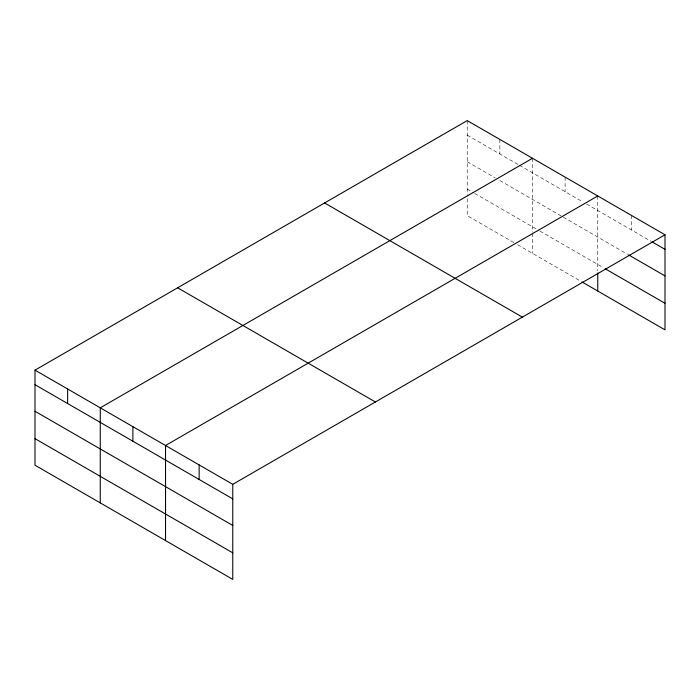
<?xml version="1.0" encoding="UTF-8"?>
<svg xmlns="http://www.w3.org/2000/svg" width="700" height="700" viewBox="0 0 700 700"><rect width="100%" height="100%" fill="white"/><g stroke="black" fill="none" stroke-linecap="round" stroke-linejoin="round"><path stroke-width="0.53" stroke-dasharray="3.5 2.62" d="M467.233 135.161L518.508 164.763M519.444 165.305L582.837 201.906M586.574 204.059L650.991 241.255M467.233 161.726L495.198 177.879M499.861 180.565L562.327 216.633M563.264 217.166L627.646 254.345M467.233 189.096L473.751 192.867M474.688 193.41L539.017 230.545M539.954 231.088L603.365 267.697M513.844 242.585L467.233 215.67L467.233 195.475M517.571 244.737L580.974 281.339M631.383 215.373L631.383 229.932M597.756 195.965L597.756 270.839M565.128 177.126L565.128 191.678M532.49 158.287L532.49 232.094M532.49 233.152L532.49 253.348M499.861 139.449L499.861 154M467.233 120.601L467.233 194.416"/><path stroke-width="1.05" d="M665 234.789L467.233 120.601L35 370.151L35 465.211L232.767 579.399L232.767 484.33L665 234.789L665 329.849L581.91 281.881M532.49 158.287L100.266 407.829L100.266 502.898M597.756 195.965L165.532 445.506L165.532 540.575M651.928 241.789L665 249.34M628.574 254.879L665 275.905M605.229 268.774L665 303.284M324.59 202.956L522.366 317.135M177.634 287.796L375.41 401.984M35 370.151L232.767 484.33M35 384.703L232.767 498.89M35 411.267L232.767 525.455M35 438.646L232.767 552.825M597.756 272.965L597.756 291.025M199.15 464.923L199.15 479.474M132.895 426.668L132.895 441.227M67.629 388.99L67.629 403.541"/></g></svg>
